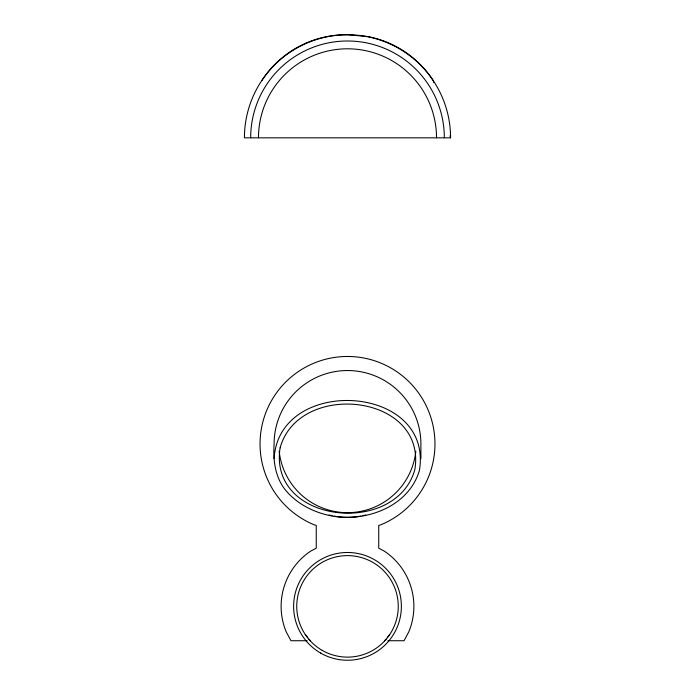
<?xml version="1.0" encoding="UTF-8"?>
<svg xmlns="http://www.w3.org/2000/svg" width="695" height="695" viewBox="0 0 695 695"><rect width="100%" height="100%" fill="white"/><g stroke="black" fill="none" stroke-linecap="round" stroke-linejoin="round"><path stroke-width="1.04" d="M274.099 458.622C278.825 375.248 433.081 383.727 419.493 470.081C409.346 505.917 367.455 521.884 333.183 516.22C315.443 513.136 298.398 504.97 286.47 491.243C275.124 478.212 272.979 460.559 274.099 443.94A73.401 73.401 0 0 1 347.5 370.539A73.401 73.401 0 0 1 420.901 443.94L420.901 458.622M384.648 640.729L385.916 639.192M387.176 637.645L389.704 634.57M449.96 135.786L450.577 137.827L244.423 137.827A103.077 103.077 0 0 1 347.5 34.75L367.716 36.531A106.031 103.077 -61.9 0 1 433.211 80.559L433.828 82.609M307.12 640.729L290.962 640.729L286.175 631.772A66.373 66.373 0 0 1 310.622 551.178L316.26 548.164L316.26 525.42L314.027 524.742A87.457 87.457 0 0 1 278.113 390.694A87.457 87.457 0 0 1 416.887 390.694A87.457 87.457 0 0 1 380.973 524.742L378.74 525.42L378.74 548.164L384.378 551.178A66.373 66.373 0 0 1 408.825 631.772L404.038 640.729L387.88 640.729M305.296 634.57L307.824 637.645M309.084 639.192L310.352 640.729M365.831 515.021A73.401 73.401 0 0 1 362.825 515.725M360.818 516.124A73.401 73.401 0 0 1 334.182 516.124M332.175 515.725A73.401 73.401 0 0 1 329.169 515.021M415.836 451.194A68.718 68.718 0 0 1 279.164 451.194M450.577 137.827A103.077 103.077 0 0 0 347.5 34.75A106.031 103.077 61.9 0 0 261.789 80.559M250.669 137.827A96.831 96.831 0 0 1 347.5 40.996A96.831 96.831 0 0 1 444.331 137.827M258.479 137.827A89.021 89.021 0 0 1 347.5 48.806A89.021 89.021 0 0 1 436.521 137.827M280.102 447.893C268.209 523.683 396.35 536.948 414.898 469.351C426.791 393.561 298.65 380.295 280.102 447.893M322.124 650.329A50.761 50.761 0 0 0 398.261 606.37A50.761 50.761 0 0 0 322.124 562.411A50.761 50.761 0 0 0 322.124 650.329M320.56 653.031A53.88 53.88 0 0 0 401.38 606.37A53.88 53.88 0 0 0 320.56 559.701A53.88 53.88 0 0 0 320.56 653.031"/></g></svg>
